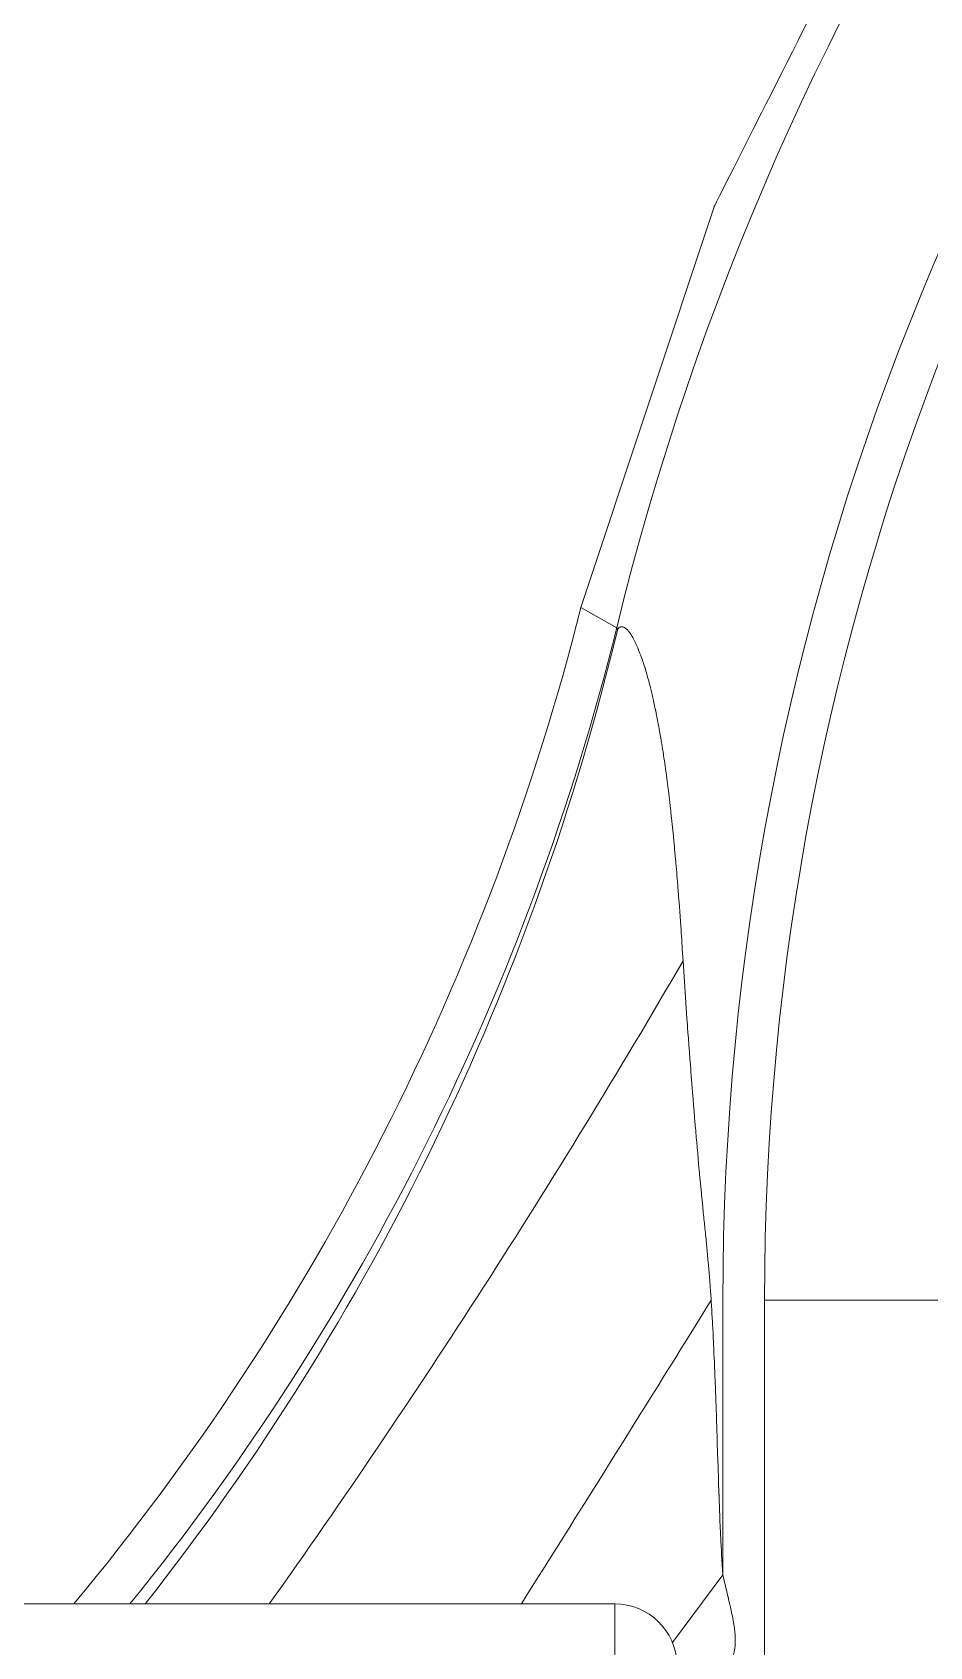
# Model space of a CAD drawing. Header units: millimetres. Extents: x 206 to 837, y 40 to 323.
# Drawn here: x 690.48374 to 690.4981, y 268.06072 to 268.08655 of the extents above; entities that cross this region are included whole.
import ezdxf

# ---------------------------------------------------------------- set-up
doc = ezdxf.new("R2010")
doc.units = ezdxf.units.MM
doc.layers.add('I-ARQ', color=8, linetype='Continuous', lineweight=0)

msp = doc.modelspace()

# ---------------------------------------------------------------- linework, layer by layer
at = {"layer": 'I-ARQ', "lineweight": 5}
for points, knots in [([(690.493091, 268.077022), (690.498206, 268.097953), (690.517349, 268.11239), (690.538879, 268.111554), (690.538879, 268.111554), (690.56041, 268.110717), (690.578375, 268.094839), (690.581851, 268.073574)], [0, 0, 0, 0, 0.5, 0.5, 0.5, 0.75, 1, 1, 1, 1]), ([(690.492519, 268.077351), (690.492519, 268.077351), (690.494648, 268.08376), (690.494648, 268.08376), (690.494648, 268.08376), (690.494648, 268.08376), (690.497693, 268.08979), (690.497693, 268.08979), (690.497693, 268.08979), (690.497693, 268.08979), (690.501587, 268.095312), (690.501587, 268.095312), (690.501587, 268.095312), (690.501587, 268.095312), (690.506248, 268.100207), (690.506248, 268.100207), (690.506248, 268.100207), (690.506248, 268.100207), (690.511577, 268.104374), (690.511577, 268.104374), (690.511577, 268.104374), (690.511577, 268.104374), (690.51746, 268.107719), (690.51746, 268.107719), (690.51746, 268.107719), (690.51746, 268.107719), (690.523768, 268.110173), (690.523768, 268.110173), (690.523768, 268.110173), (690.523768, 268.110173), (690.530369, 268.111683), (690.530369, 268.111683), (690.530369, 268.111683), (690.530369, 268.111683), (690.53712, 268.112216), (690.53712, 268.112216)], [0, 0, 0, 0, 0.111111, 0.111111, 0.111111, 0.166667, 0.222222, 0.222222, 0.222222, 0.277778, 0.333333, 0.333333, 0.333333, 0.388889, 0.444444, 0.444444, 0.444444, 0.5, 0.555556, 0.555556, 0.555556, 0.611111, 0.666667, 0.666667, 0.666667, 0.722222, 0.777778, 0.777778, 0.777778, 0.833333, 0.888889, 0.888889, 0.888889, 0.944444, 1, 1, 1, 1]), ([(690.49479, 268.066263), (690.49479, 268.088314), (690.511717, 268.106671), (690.533695, 268.108455), (690.533695, 268.108455), (690.555674, 268.110239), (690.575339, 268.094853), (690.578896, 268.073091)], [0, 0, 0, 0, 0.5, 0.5, 0.5, 0.75, 1, 1, 1, 1]), ([(690.495457, 268.066263), (690.495457, 268.087867), (690.511969, 268.105886), (690.533489, 268.107768), (690.533489, 268.107768), (690.555009, 268.109651), (690.574399, 268.094773), (690.57815, 268.073498)], [0, 0, 0, 0, 0.5, 0.5, 0.5, 0.75, 1, 1, 1, 1]), ([(690.493091, 268.077022), (690.493091, 268.077022), (690.493092, 268.077009), (690.493092, 268.077009), (690.493092, 268.077009), (690.493092, 268.077009), (690.493093, 268.077006), (690.493093, 268.077006), (690.493093, 268.077006), (690.493093, 268.077006), (690.493094, 268.077005), (690.493094, 268.077005), (690.493094, 268.077005), (690.493094, 268.077005), (690.493096, 268.077004), (690.493096, 268.077004), (690.493096, 268.077004), (690.493096, 268.077004), (690.493098, 268.077004), (690.493098, 268.077004), (690.493098, 268.077004), (690.493098, 268.077004), (690.4931, 268.077004), (690.4931, 268.077004), (690.4931, 268.077004), (690.4931, 268.077004), (690.493105, 268.077007), (690.493105, 268.077007), (690.493105, 268.077007), (690.493105, 268.077007), (690.493108, 268.077011), (690.493108, 268.077011)], [0, 0, 0, 0, 0.125, 0.125, 0.125, 0.1875, 0.25, 0.25, 0.25, 0.3125, 0.375, 0.375, 0.375, 0.4375, 0.5, 0.5, 0.5, 0.5625, 0.625, 0.625, 0.625, 0.6875, 0.75, 0.75, 0.75, 0.8125, 0.875, 0.875, 0.875, 0.9375, 1, 1, 1, 1]), ([(690.493108, 268.077011), (690.493108, 268.077011), (690.493123, 268.077025), (690.493123, 268.077025), (690.493123, 268.077025), (690.493123, 268.077025), (690.49314, 268.077036), (690.49314, 268.077036), (690.49314, 268.077036), (690.49314, 268.077036), (690.493158, 268.077042), (690.493158, 268.077042), (690.493158, 268.077042), (690.493158, 268.077042), (690.493175, 268.077043), (690.493175, 268.077043), (690.493175, 268.077043), (690.493175, 268.077043), (690.493195, 268.077038), (690.493195, 268.077038), (690.493195, 268.077038), (690.493195, 268.077038), (690.493214, 268.077029), (690.493214, 268.077029), (690.493214, 268.077029), (690.493214, 268.077029), (690.493237, 268.077015), (690.493237, 268.077015), (690.493237, 268.077015), (690.493237, 268.077015), (690.493256, 268.076998), (690.493256, 268.076998), (690.493256, 268.076998), (690.493256, 268.076998), (690.493278, 268.076974), (690.493278, 268.076974), (690.493278, 268.076974), (690.493278, 268.076974), (690.493299, 268.076947), (690.493299, 268.076947), (690.493299, 268.076947), (690.493299, 268.076947), (690.493321, 268.076914), (690.493321, 268.076914), (690.493321, 268.076914), (690.493321, 268.076914), (690.493342, 268.076879), (690.493342, 268.076879), (690.493342, 268.076879), (690.493342, 268.076879), (690.493366, 268.076837), (690.493366, 268.076837), (690.493366, 268.076837), (690.493366, 268.076837), (690.493387, 268.076795), (690.493387, 268.076795), (690.493387, 268.076795), (690.493387, 268.076795), (690.493431, 268.076696), (690.493431, 268.076696), (690.493431, 268.076696), (690.493431, 268.076696), (690.493476, 268.076583), (690.493476, 268.076583), (690.493476, 268.076583), (690.493476, 268.076583), (690.493519, 268.076457), (690.493519, 268.076457), (690.493519, 268.076457), (690.493519, 268.076457), (690.493562, 268.076323), (690.493562, 268.076323), (690.493562, 268.076323), (690.493562, 268.076323), (690.493603, 268.076178), (690.493603, 268.076178), (690.493603, 268.076178), (690.493603, 268.076178), (690.493642, 268.076026), (690.493642, 268.076026), (690.493642, 268.076026), (690.493642, 268.076026), (690.493678, 268.075865), (690.493678, 268.075865), (690.493678, 268.075865), (690.493678, 268.075865), (690.493714, 268.0757), (690.493714, 268.0757), (690.493714, 268.0757), (690.493714, 268.0757), (690.493749, 268.075528), (690.493749, 268.075528), (690.493749, 268.075528), (690.493749, 268.075528), (690.493781, 268.075352), (690.493781, 268.075352), (690.493781, 268.075352), (690.493781, 268.075352), (690.493812, 268.075172), (690.493812, 268.075172), (690.493812, 268.075172), (690.493812, 268.075172), (690.493841, 268.074988), (690.493841, 268.074988), (690.493841, 268.074988), (690.493841, 268.074988), (690.493868, 268.074801), (690.493868, 268.074801), (690.493868, 268.074801), (690.493868, 268.074801), (690.493919, 268.074419), (690.493919, 268.074419), (690.493919, 268.074419), (690.493919, 268.074419), (690.493963, 268.074025), (690.493963, 268.074025), (690.493963, 268.074025), (690.493963, 268.074025), (690.494005, 268.073623), (690.494005, 268.073623), (690.494005, 268.073623), (690.494005, 268.073623), (690.494042, 268.073211), (690.494042, 268.073211), (690.494042, 268.073211), (690.494042, 268.073211), (690.494077, 268.072791), (690.494077, 268.072791), (690.494077, 268.072791), (690.494077, 268.072791), (690.494124, 268.072142), (690.494124, 268.072142), (690.494124, 268.072142), (690.494124, 268.072142), (690.494153, 268.071695), (690.494153, 268.071695)], [0, 0, 0, 0, 0.029412, 0.029412, 0.029412, 0.044118, 0.058824, 0.058824, 0.058824, 0.073529, 0.088235, 0.088235, 0.088235, 0.102941, 0.117647, 0.117647, 0.117647, 0.132353, 0.147059, 0.147059, 0.147059, 0.161765, 0.176471, 0.176471, 0.176471, 0.191176, 0.205882, 0.205882, 0.205882, 0.220588, 0.235294, 0.235294, 0.235294, 0.25, 0.264706, 0.264706, 0.264706, 0.279412, 0.294118, 0.294118, 0.294118, 0.308824, 0.323529, 0.323529, 0.323529, 0.338235, 0.352941, 0.352941, 0.352941, 0.367647, 0.382353, 0.382353, 0.382353, 0.397059, 0.411765, 0.411765, 0.411765, 0.426471, 0.441176, 0.441176, 0.441176, 0.455882, 0.470588, 0.470588, 0.470588, 0.485294, 0.5, 0.5, 0.5, 0.514706, 0.529412, 0.529412, 0.529412, 0.544118, 0.558824, 0.558824, 0.558824, 0.573529, 0.588235, 0.588235, 0.588235, 0.602941, 0.617647, 0.617647, 0.617647, 0.632353, 0.647059, 0.647059, 0.647059, 0.661765, 0.676471, 0.676471, 0.676471, 0.691176, 0.705882, 0.705882, 0.705882, 0.720588, 0.735294, 0.735294, 0.735294, 0.75, 0.764706, 0.764706, 0.764706, 0.779412, 0.794118, 0.794118, 0.794118, 0.808824, 0.823529, 0.823529, 0.823529, 0.838235, 0.852941, 0.852941, 0.852941, 0.867647, 0.882353, 0.882353, 0.882353, 0.897059, 0.911765, 0.911765, 0.911765, 0.926471, 0.941176, 0.941176, 0.941176, 0.955882, 0.970588, 0.970588, 0.970588, 0.985294, 1, 1, 1, 1]), ([(690.494153, 268.071695), (690.494153, 268.071695), (690.494215, 268.070771), (690.494215, 268.070771), (690.494215, 268.070771), (690.494215, 268.070771), (690.494281, 268.069876), (690.494281, 268.069876), (690.494281, 268.069876), (690.494281, 268.069876), (690.494348, 268.069052), (690.494348, 268.069052), (690.494348, 268.069052), (690.494348, 268.069052), (690.494413, 268.068328), (690.494413, 268.068328), (690.494413, 268.068328), (690.494413, 268.068328), (690.494452, 268.067912), (690.494452, 268.067912), (690.494452, 268.067912), (690.494452, 268.067912), (690.494473, 268.067704), (690.494473, 268.067704), (690.494473, 268.067704), (690.494473, 268.067704), (690.494503, 268.067414), (690.494503, 268.067414), (690.494503, 268.067414), (690.494503, 268.067414), (690.494533, 268.067125), (690.494533, 268.067125), (690.494533, 268.067125), (690.494533, 268.067125), (690.494559, 268.066839), (690.494559, 268.066839), (690.494559, 268.066839), (690.494559, 268.066839), (690.494582, 268.066552), (690.494582, 268.066552), (690.494582, 268.066552), (690.494582, 268.066552), (690.494602, 268.066263), (690.494602, 268.066263)], [0, 0, 0, 0, 0.090909, 0.090909, 0.090909, 0.136364, 0.181818, 0.181818, 0.181818, 0.227273, 0.272727, 0.272727, 0.272727, 0.318182, 0.363636, 0.363636, 0.363636, 0.409091, 0.454545, 0.454545, 0.454545, 0.5, 0.545455, 0.545455, 0.545455, 0.590909, 0.636364, 0.636364, 0.636364, 0.681818, 0.727273, 0.727273, 0.727273, 0.772727, 0.818182, 0.818182, 0.818182, 0.863636, 0.909091, 0.909091, 0.909091, 0.954545, 1, 1, 1, 1]), ([(690.49479, 268.061872), (690.49479, 268.061872), (690.49477, 268.062195), (690.49477, 268.062195), (690.49477, 268.062195), (690.49477, 268.062195), (690.494753, 268.062518), (690.494753, 268.062518), (690.494753, 268.062518), (690.494753, 268.062518), (690.494743, 268.06273), (690.494743, 268.06273), (690.494743, 268.06273), (690.494743, 268.06273), (690.494728, 268.063157), (690.494728, 268.063157), (690.494728, 268.063157), (690.494728, 268.063157), (690.494706, 268.063793), (690.494706, 268.063793), (690.494706, 268.063793), (690.494706, 268.063793), (690.494686, 268.064425), (690.494686, 268.064425), (690.494686, 268.064425), (690.494686, 268.064425), (690.494663, 268.06505), (690.494663, 268.06505), (690.494663, 268.06505), (690.494663, 268.06505), (690.494636, 268.065666), (690.494636, 268.065666), (690.494636, 268.065666), (690.494636, 268.065666), (690.49462, 268.065965), (690.49462, 268.065965), (690.49462, 268.065965), (690.49462, 268.065965), (690.494602, 268.066263), (690.494602, 268.066263)], [0, 0, 0, 0, 0.1, 0.1, 0.1, 0.15, 0.2, 0.2, 0.2, 0.25, 0.3, 0.3, 0.3, 0.35, 0.4, 0.4, 0.4, 0.45, 0.5, 0.5, 0.5, 0.55, 0.6, 0.6, 0.6, 0.65, 0.7, 0.7, 0.7, 0.75, 0.8, 0.8, 0.8, 0.85, 0.9, 0.9, 0.9, 0.95, 1, 1, 1, 1]), ([(690.49479, 268.061872), (690.49479, 268.061872), (690.494876, 268.061509), (690.494876, 268.061509), (690.494876, 268.061509), (690.494876, 268.061509), (690.494923, 268.061301), (690.494923, 268.061301), (690.494923, 268.061301), (690.494923, 268.061301), (690.494949, 268.061173), (690.494949, 268.061173), (690.494949, 268.061173), (690.494949, 268.061173), (690.494972, 268.06104), (690.494972, 268.06104), (690.494972, 268.06104), (690.494972, 268.06104), (690.494983, 268.060949), (690.494983, 268.060949), (690.494983, 268.060949), (690.494983, 268.060949), (690.494989, 268.060856), (690.494989, 268.060856), (690.494989, 268.060856), (690.494989, 268.060856), (690.494989, 268.06081), (690.494989, 268.06081), (690.494989, 268.06081), (690.494989, 268.06081), (690.494988, 268.060764), (690.494988, 268.060764), (690.494988, 268.060764), (690.494988, 268.060764), (690.494985, 268.060717), (690.494985, 268.060717), (690.494985, 268.060717), (690.494985, 268.060717), (690.494978, 268.060671), (690.494978, 268.060671), (690.494978, 268.060671), (690.494978, 268.060671), (690.494969, 268.060627), (690.494969, 268.060627), (690.494969, 268.060627), (690.494969, 268.060627), (690.494957, 268.060582), (690.494957, 268.060582), (690.494957, 268.060582), (690.494957, 268.060582), (690.49494, 268.060541), (690.49494, 268.060541), (690.49494, 268.060541), (690.49494, 268.060541), (690.494922, 268.060502), (690.494922, 268.060502), (690.494922, 268.060502), (690.494922, 268.060502), (690.494899, 268.060467), (690.494899, 268.060467), (690.494899, 268.060467), (690.494899, 268.060467), (690.494874, 268.060435), (690.494874, 268.060435), (690.494874, 268.060435), (690.494874, 268.060435), (690.494858, 268.06042), (690.494858, 268.06042), (690.494858, 268.06042), (690.494858, 268.06042), (690.494843, 268.060403), (690.494843, 268.060403)], [0, 0, 0, 0, 0.055556, 0.055556, 0.055556, 0.083333, 0.111111, 0.111111, 0.111111, 0.138889, 0.166667, 0.166667, 0.166667, 0.194444, 0.222222, 0.222222, 0.222222, 0.25, 0.277778, 0.277778, 0.277778, 0.305556, 0.333333, 0.333333, 0.333333, 0.361111, 0.388889, 0.388889, 0.388889, 0.416667, 0.444444, 0.444444, 0.444444, 0.472222, 0.5, 0.5, 0.5, 0.527778, 0.555556, 0.555556, 0.555556, 0.583333, 0.611111, 0.611111, 0.611111, 0.638889, 0.666667, 0.666667, 0.666667, 0.694444, 0.722222, 0.722222, 0.722222, 0.75, 0.777778, 0.777778, 0.777778, 0.805556, 0.833333, 0.833333, 0.833333, 0.861111, 0.888889, 0.888889, 0.888889, 0.916667, 0.944444, 0.944444, 0.944444, 0.972222, 1, 1, 1, 1])]:
    msp.add_open_spline(points, degree=3, knots=knots, dxfattribs=at)
for points in [[(690.49252, 268.077351), (690.491041, 268.071496), (690.488269, 268.066048), (690.484407, 268.061405)], [(690.493091, 268.077022), (690.493091, 268.077022), (690.49252, 268.077351), (690.49252, 268.077351)], [(690.493092, 268.077022), (690.49167, 268.071309), (690.489011, 268.065979), (690.485304, 268.061405)], [(690.493108, 268.077011), (690.491751, 268.07132), (690.489171, 268.065995), (690.485547, 268.061405)], [(690.493088, 268.077014), (690.493088, 268.077014), (690.493111, 268.077014), (690.493111, 268.077014)], [(690.4931, 268.077002), (690.4931, 268.077002), (690.4931, 268.077026), (690.4931, 268.077026)], [(690.494153, 268.071695), (690.492105, 268.068167), (690.489896, 268.064732), (690.487534, 268.061405)], [(690.494602, 268.066263), (690.493597, 268.06464), (690.492584, 268.063021), (690.491566, 268.061405)], [(690.49479, 268.066263), (690.49479, 268.066263), (690.49479, 268.06376), (690.49479, 268.06376)], [(690.495457, 268.066263), (690.495457, 268.066263), (690.495457, 268.041217), (690.495457, 268.041217)], [(690.498516, 268.066263), (690.498516, 268.066263), (690.495457, 268.066263), (690.495457, 268.066263)], [(690.49479, 268.06376), (690.49479, 268.06376), (690.49479, 268.061872), (690.49479, 268.061872)], [(690.49479, 268.061872), (690.49479, 268.061872), (690.493983, 268.060788), (690.493983, 268.060788)], [(690.493059, 268.061405), (690.493059, 268.061405), (690.459347, 268.061405), (690.459347, 268.061405)], [(690.493059, 268.058934), (690.493059, 268.058934), (690.493059, 268.061405), (690.493059, 268.061405)], [(690.493059, 268.061405), (690.493599, 268.061405), (690.494042, 268.060976), (690.49406, 268.060435)]]:
    msp.add_open_spline(points, degree=3, dxfattribs=at)

doc.saveas('drawing.dxf')
